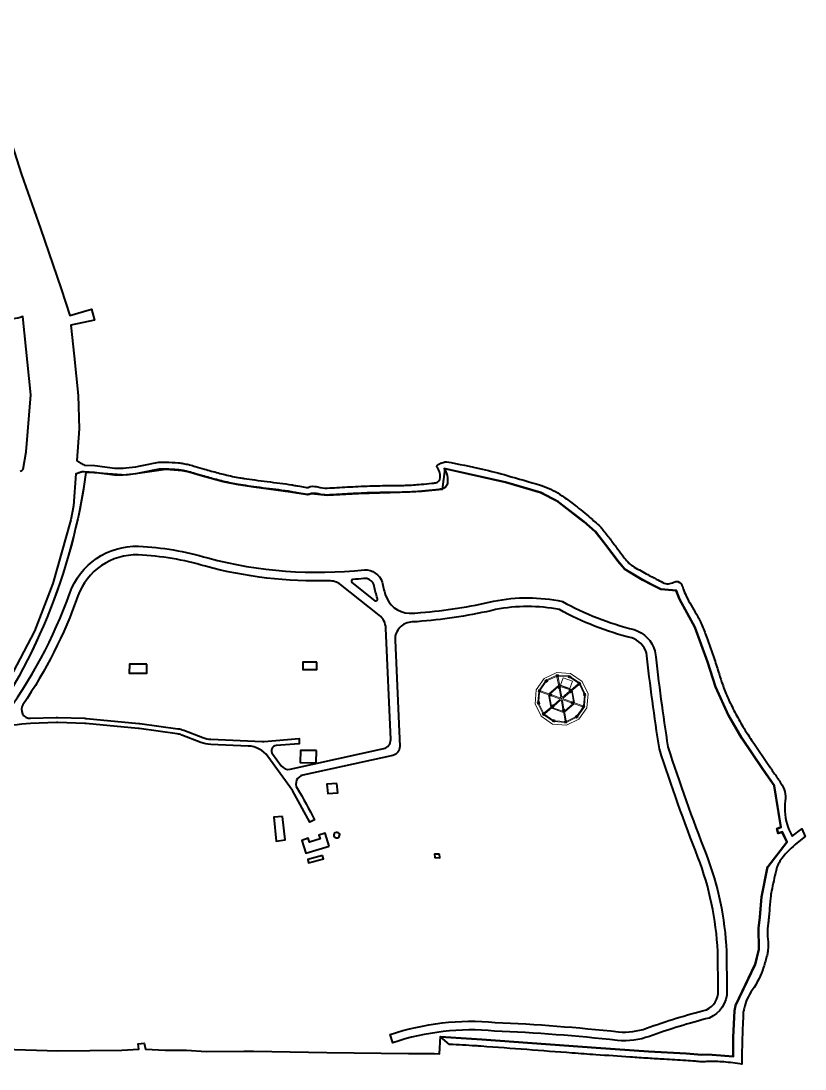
# Model space of a CAD drawing. Header units: metres. Extents: x 428 to 1115, y -4076 to 3914.
# Drawn here: x 869.696 to 870.088, y -368.934 to -368.41 of the extents above; entities that cross this region are included whole.
import ezdxf

# ---------------------------------------------------------------- set-up
doc = ezdxf.new("R2010")
doc.units = ezdxf.units.M
doc.header["$MEASUREMENT"] = 0
doc.linetypes.add('DASHED', pattern=[0.75, 0.5, -0.25])
doc.linetypes.add('VPP-MFME-01$0$HIDDEN2', pattern=[4.6875, 3.125, -1.5625])
for name, color, linetype, lineweight in [('C-BLDG', 253, 'Continuous', 5), ('C-EQPM-NAVD', 253, 'Continuous', 5), ('C-FENC-AIRF-LEAS', 253, 'Continuous', 0), ('C-FENC-AIRF-SECU', 253, 'DASHED', 0), ('C-ROAD-AIRF', 253, 'Continuous', 5), ('C-ROAD-LAND', 253, 'Continuous', 9)]:
    doc.layers.add(name, color=color, linetype=linetype, lineweight=lineweight)

# ---------------------------------------------------------------- blocks, each defined once
blk = doc.blocks.new('W-EQUP-NAVG-flat-1')
at = {"layer": 'C-EQPM-NAVD', "linetype": 'VPP-MFME-01$0$HIDDEN2'}
for p, q in [((-3.015516901388764, 13.42866783926729), (-8.408721317071468, 10.8956811602693)), ((-8.086274599656463, 10.51354497473221), (-2.92733794497326, 12.93650483619422)), ((-3.077242170460522, 13.77318194159306), (-1.896050963085144, 13.98481143638491)), ((-2.865612675435841, 12.59199073398486), (-3.077242170460522, 13.77318194159306)), ((-2.865612675435841, 12.59199073398486), (-1.684421468526124, 12.80362022877671)), ((-1.591528459917753, 7.181888772291131), (-2.570314873941242, 12.64489810739178)), ((-2.322368976194411, 12.96209592430386), (-2.44664669316262, 13.65574095153715)), ((-1.000932855531573, 7.287703520036303), (-1.979719270020723, 12.75071285513695)), ((-1.684421468526124, 12.80362022877671), (-1.896050963085144, 13.98481143638491)), ((4.102819677442312, 13.13732593762688), (-1.834325694013386, 13.64029733417555)), ((-1.746146737597882, 13.14813433110248), (3.933103391900658, 12.66701079613995)), ((3.814301992300897, 12.3377901968779), (4.221621077042073, 13.46654653688893)), ((3.814301992300897, 12.3377901968779), (4.943058332428336, 11.93047111225314)), ((4.221621077042073, 13.46654653688893), (5.350377417169512, 13.05922745203133)), ((4.432393013965338, 12.28297887742519), (4.726287338882684, 13.09741427854169)), ((4.943058332428336, 11.93047111225314), (5.350377417169512, 13.05922745203133)), ((5.061859732493757, 12.25969171128236), (9.739672851748763, 9.003401442896575)), ((10.12180903647095, 9.32584816054441), (5.23157601756975, 12.73000685288571)), ((-9.325848162174225, 10.1218090376351), (-12.73000685404986, 5.231576018268242)), ((-12.25969171244651, 5.061859732959419), (-9.003401444293557, 9.739672852098009)), ((-9.551560864318162, 10.38930436724331), (-8.634434019681066, 11.16317648987751)), ((-8.777688741218297, 9.472177522489801), (-9.551560864318162, 10.38930436724331)), ((-8.421175235882401, 9.980054389103316), (-8.979549820534883, 10.64179204113316)), ((-8.777688741218297, 9.472177522489801), (-7.860561896581202, 10.246049645124)), ((-7.860561896581202, 10.246049645124), (-8.634434019681066, 11.16317648987751)), ((-1.690235752146691, 7.732814746559598), (-7.338272347580642, 2.966998444637283)), ((-1.85316717904061, 6.941116222878917), (-6.530447484459728, 2.99442459794227)), ((-1.886826261412352, 7.128981398884207), (-0.7056350535713137, 7.340610893908888)), ((-1.675196766387671, 5.947790191275997), (-1.886826261412352, 7.128981398884207)), ((-1.675196766387671, 5.947790191275997), (-0.4940055590122939, 6.159419686300679)), ((-1.12180426204577, 6.261250729789026), (-1.25860384106636, 7.024785416782832)), ((5.851696137338876, 5.330194471753202), (-1.09964014776051, 7.838629494071938)), ((0.1222032904624939, 1.019018991268239), (-0.7893033609725535, 6.106512312428094)), ((-0.4940055590122939, 6.159419686300679), (-0.7056350535713137, 7.340610893908888)), ((5.084599389694631, 5.075447964831255), (-0.6719759711995721, 7.152745717903598)), ((5.423933893907815, 4.969248462002724), (9.665645551867783, 8.548407029360533)), ((5.810869954992085, 4.510685039684176), (10.05258161341771, 8.089843606692737)), ((9.47217752132565, 8.777688740519807), (10.3893043664284, 9.551560863037592)), ((9.47217752132565, 8.777688740519807), (10.24604964395985, 7.860561895533464)), ((10.06431986857205, 8.492278491496107), (10.60289522446692, 8.946728665148838)), ((10.24604964395985, 7.860561895533464), (11.1631764890626, 8.634434018051252)), ((10.3893043664284, 9.551560863037592), (11.1631764890626, 8.634434018051252)), ((10.5135449739173, 8.086274597677402), (12.93650483526289, 2.927337943692691)), ((13.42866783821955, 3.015516900108195), (10.89568115910515, 8.408721315558067)), ((-13.1373259392567, 4.102819678373634), (-13.64029733557254, -1.834325692732818)), ((-13.46654653782025, 4.221621078206226), (-13.05922745354473, 5.350377418217249)), ((-12.33779019815847, 3.814301993115806), (-13.46654653782025, 4.221621078206226)), ((-13.14813433215022, -1.746146736550144), (-12.66701079765335, 3.933103392948396)), ((-11.93047111295163, 4.943058333243243), (-13.05922745354473, 5.350377418217249)), ((-12.38668884569779, 4.469817432458512), (-13.04954191902652, 4.709012286155483)), ((-12.33779019815847, 3.814301993115806), (-11.93047111295163, 4.943058333243243)), ((-7.015462354756892, 2.212640310171991), (-12.23596042720601, 4.096491078380495)), ((-6.811802812386304, 2.77701848023571), (-12.03230088483542, 4.660869248327799)), ((-7.541931889951229, 2.40262027492281), (-6.238632200751453, -4.871631049551069)), ((-7.117292126175016, 1.930451225372962), (-6.709973040968179, 3.059207565151154)), ((-5.988535786047577, 1.52313214004971), (-7.117292126175016, 1.930451225372962)), ((-6.937766570132225, 1.865668257698416), (-5.858471514191478, -4.158321120077743)), ((-5.983304323162883, 2.15911437687464), (-6.71294454857707, 2.422409809194505)), ((-5.581216700840741, 2.651888480293564), (-6.709973040968179, 3.059207565151154)), ((-5.988535786047577, 1.52313214004971), (-5.581216700840741, 2.651888480293564)), ((-1.025054231286048, 0.0509624804835767), (-5.886706014629453, 1.805321225314401)), ((-0.8213946898467838, 0.6153406497323886), (-5.683046472258865, 2.369699395261704)), ((-0.4683923139236868, 0.9132042431738228), (-1.379898964427411, 6.000697564915752)), ((0.3010439882054925, -0.1086336865555495), (-0.3246606579050422, 0.1171559145441279)), ((0.0564424614422023, -0.3150285857263952), (-0.0608703307807446, 0.3397423336282372)), ((-9.313226e-10, -1.164153e-10), (0.2573907286860049, 0.2171864354750141)), ((0.5566619168967009, 0.8622417630394921), (4.506807048805059, 4.195376339484937)), ((0.9435979784466326, 0.4036783407209441), (4.893743110354989, 3.736812917049974)), ((4.313339018262922, 4.424658050877042), (5.230465863365679, 5.198530173394829)), ((4.313339018262922, 4.424658050877042), (5.087211140897125, 3.507531205657868)), ((4.86150006018579, 4.102136353147216), (5.454340706113725, 4.602375607239082)), ((5.087211140897125, 3.507531205657868), (6.004337985999882, 4.281403328175656)), ((5.230465863365679, 5.198530173394829), (6.004337985999882, 4.281403328175656)), ((6.937766567803919, -1.865668258047662), (5.858471512328832, 4.158321119844913)), ((7.541931887622923, -2.402620275155641), (6.238632198423147, 4.871631049318238)), ((12.59199073305353, 2.865612674504518), (13.77318194042891, 3.077242169296369)), ((12.59199073305353, 2.865612674504518), (12.80362022807821, 1.68442146689631)), ((13.14813432982191, 1.746146736084483), (12.66701079532504, -3.933103393181227)), ((12.80362022807821, 1.68442146689631), (13.98481143545359, 1.896050961804576)), ((12.85356824845075, 2.302924487856216), (13.70583715848624, 2.455622237292118)), ((13.13732593692839, -4.102819678839296), (13.64029733324423, 1.834325692616403)), ((13.77318194042891, 3.077242169296369), (13.98481143545359, 1.896050961804576)), ((-12.80362022994086, -1.684421467129141), (-13.98481143731624, -1.896050962153822)), ((-13.77318194229156, -3.07724216976203), (-13.98481143731624, -1.896050962153822)), ((-12.59199073538184, -2.865612674737349), (-13.77318194229156, -3.07724216976203)), ((-12.85356825077906, -2.302924488205462), (-13.70583716034889, -2.455622237524949)), ((-13.42866784054786, -3.015516900341026), (-10.89568116143346, -8.408721316023728)), ((-10.51354497624561, -8.086274598143062), (-12.93650483712554, -2.927337944158352)), ((-12.59199073538184, -2.865612674737349), (-12.80362022994086, -1.684421467129141)), ((-5.810869957320392, -4.510685039917007), (-10.05258161574602, -8.089843607041983)), ((-5.423933896236122, -4.969248462468385), (-9.665645554661749, -8.548407029709777)), ((-5.087211143225431, -3.50753120612353), (-6.004337987862527, -4.281403328641317)), ((-5.230465865693986, -5.198530173627659), (-6.004337987862527, -4.281403328641317)), ((-5.851696139667183, -5.330194472218864), (1.099640145897865, -7.838629494537599)), ((-4.861500062514096, -4.102136353496462), (-5.454340708442032, -4.602375607704743)), ((-4.31333902105689, -4.424658051342703), (-5.230465865693986, -5.198530173627659)), ((-4.31333902105689, -4.424658051342703), (-5.087211143225431, -3.50753120612353)), ((-5.084599392022937, -5.075447965413331), (0.6719759688712656, -7.152745718020014)), ((-0.9435979803092776, -0.4036783409537748), (-4.893743112217634, -3.736812917515635)), ((-0.5566619192250073, -0.8622417635051532), (-4.506807051599025, -4.195376339834183)), ((-9.313226e-10, -1.164153e-10), (-0.2694731648080051, -0.2273816002998501)), ((-0.122203292325139, -1.019018991733901), (0.789303358644247, -6.106512312893756)), ((0.4683923115953803, -0.9132042437558991), (1.379898962099105, -6.000697565381415)), ((1.675196764525026, -5.94779019150883), (0.4940055566839874, -6.15941968653351)), ((0.8213946870528162, -0.61534065019805), (5.68304647039622, -2.369699395727366)), ((1.025054228957742, -0.0509624808328226), (5.886706012766807, -1.805321225663647)), ((1.675196764525026, -5.94779019150883), (1.886826259084045, -7.128981399117037)), ((1.690235749352723, -7.732814747025257), (7.338272345252335, -2.966998445102944)), ((1.853167177177965, -6.941116223111748), (6.530447482597082, -2.9944245981751)), ((5.988535783719271, -1.523132140515372), (5.581216698512434, -2.651888480526395)), ((5.581216698512434, -2.651888480526395), (6.709973039105535, -3.059207565616816)), ((5.983304320834577, -2.159114377223886), (6.712944546714425, -2.422409809660166)), ((5.988535783719271, -1.523132140515372), (7.117292123381048, -1.930451225605793)), ((7.117292123381048, -1.930451225605793), (6.709973039105535, -3.059207565616816)), ((6.811802809592336, -2.777018480584956), (12.03230088204145, -4.660869248560629)), ((7.015462352894247, -2.212640310404822), (12.2359604248777, -4.096491078729741)), ((12.2596917101182, -5.06185973342508), (9.003401441965252, -9.739672852563672)), ((9.325848159380255, -10.12180903810076), (12.73000685172155, -5.231576018850318)), ((12.33779019629583, -3.814301993581466), (11.93047111108899, -4.943058333592488)), ((11.93047111108899, -4.943058333592488), (13.05922745121643, -5.350377418682911)), ((12.33779019629583, -3.814301993581466), (13.4665465359576, -4.221621078671887)), ((12.38668884383514, -4.469817432924173), (13.04954191669821, -4.709012286388315)), ((13.4665465359576, -4.221621078671887), (13.05922745121643, -5.350377418682911)), ((-10.24604964675382, -7.86056189588271), (-11.16317649139091, -8.634434018284082)), ((-10.38930436875671, -9.551560863503253), (-11.16317649139091, -8.634434018284082)), ((-10.0643198704347, -8.492278491845354), (-10.60289522632956, -8.946728665498087)), ((-9.472177524119617, -8.777688740869053), (-10.38930436875671, -9.551560863503253)), ((-9.472177524119617, -8.777688740869053), (-10.24604964675382, -7.86056189588271)), ((-10.12180903926491, -9.325848161010072), (-5.231576019898056, -12.73000685311854)), ((-5.061859734356403, -12.2596917116316), (-9.739672853611408, -9.003401443129405)), ((-4.943058334756642, -11.93047111236956), (-5.350377419497817, -13.05922745238058)), ((-3.814301994629204, -12.33779019734356), (-4.943058334756642, -11.93047111236956)), ((0.4940055566839874, -6.15941968653351), (0.7056350517086685, -7.340610894141718)), ((1.886826259084045, -7.128981399117037), (0.7056350517086685, -7.340610894141718)), ((1.000932853668928, -7.287703520385548), (1.979719267692416, -12.7507128554862)), ((1.121804260183125, -6.261250730254687), (1.258603839203715, -7.024785417248495)), ((1.591528457589447, -7.181888772756793), (2.570314871612936, -12.64489810785744)), ((8.086274596862493, -10.51354497519787), (2.927337942644953, -12.93650483631063)), ((3.015516899526119, -13.42866783950012), (8.408721314743161, -10.89568116050213)), ((8.777688739355652, -9.472177522955462), (7.860561894252896, -10.24604964535683)), ((7.860561894252896, -10.24604964535683), (8.634434016887097, -11.16317649034317)), ((8.421175233088432, -9.980054389685392), (8.979549818206578, -10.64179204159882)), ((9.551560861989856, -10.38930436770897), (8.634434016887097, -11.16317649034317)), ((8.777688739355652, -9.472177522955462), (9.551560861989856, -10.38930436770897)), ((-4.221621078904718, -13.46654653712176), (-5.350377419497817, -13.05922745238058)), ((-4.432393016293644, -12.28297887777444), (-4.726287341210991, -13.09741427900735)), ((-3.814301994629204, -12.33779019734356), (-4.221621078904718, -13.46654653712176)), ((-4.102819679770618, -13.13732593809254), (1.834325691219419, -13.64029733440839)), ((1.746146735269576, -13.1481343312189), (-3.933103394228965, -12.66701079637278)), ((2.865612673573195, -12.59199073421769), (1.684421465732157, -12.80362022924237)), ((1.684421465732157, -12.80362022924237), (1.896050961222499, -13.98481143673416)), ((3.077242168132214, -13.77318194170948), (1.896050961222499, -13.98481143673416)), ((2.322368974331766, -12.9620959245367), (2.446646690834313, -13.65574095176998)), ((2.865612673573195, -12.59199073421769), (3.077242168132214, -13.77318194170948))]:
    blk.add_line(p, q, dxfattribs=at)
for points in [[(9.995848249178382, -11.84622174839023), (2.733547641895711, -15.25705309817567), (-5.261204848531633, -14.5797693914501), (-11.84622174920514, -9.995848250575364), (-15.257053099107, -2.733547643525525), (-14.57976939203217, 5.261204847251065), (-9.995848251506684, 11.84622174792457), (-2.733547644224017, 15.25705309771001), (5.261204846203327, 14.57976939121727), (11.84622174687683, 9.995848250342533), (15.25705309677869, 2.733547643059864), (14.57976939016953, -5.261204847716726), (9.995848249178382, -11.84622174839023)], [(-1.025054231286048, 0.0509624804835767), (-0.9435979803092776, -0.4036783409537748)], [(-0.4683923139236868, 0.9132042431738228), (-0.8213946898467838, 0.6153406497323886)], [(0.5566619168967009, 0.8622417630394921), (0.1222032913938165, 1.019018990918993)], [(1.025054228957742, -0.0509624808328226), (0.9435979784466326, 0.4036783406045288)], [(-0.5566619192250073, -0.8622417635051532), (-0.122203292325139, -1.019018991733901)], [(0.4683923115953803, -0.9132042437558991), (0.8213946870528162, -0.61534065019805)]]:
    blk.add_lwpolyline(points, dxfattribs=at)
blk.add_lwpolyline([(-0.5491307689808309, 7.905753780505619), (0.9596470082178712, 12.08685538964346), (6.325942774303257, 10.15039257321041), (4.817164997104554, 5.969290964072571)], close=True, dxfattribs=at)
for centre in [(-2.380831819493323, 13.2884010853013), (4.582339704502373, 12.69850882445462), (-8.706061380915342, 10.31767700612545), (-1.190415910445153, 6.644200542592442), (2.291169852018356, 6.349254412343725), (10.31767700519413, 8.706061379169112), (-12.69850882561877, 4.582339705782942), (-6.349254413507878, 2.291169852716848), (-4.353030690923333, 5.158838503062724), (-9.313226e-10, -1.164153e-10), (5.158838502131402, 4.353030689526348), (6.644200541544706, 1.190415908931754), (13.28840108448639, 2.380831818212755), (-13.28840108634904, -2.380831818445585), (-6.64420054340735, -1.190415909397415), (-5.158838503994047, -4.35303068999201), (4.353030688595026, -5.158838503295555), (6.349254411179572, -2.291169853182509), (12.69850882329047, -4.582339706248604), (-10.31767700752243, -8.706061379518358), (-2.291169854346662, -6.349254412576556), (1.190415907651185, -6.644200542825273), (8.706061378587037, -10.31767700647469), (-4.582339707296341, -12.69850882480386), (2.380831816699355, -13.28840108553413)]:
    blk.add_circle(centre, 0.19999998, dxfattribs=at)

msp = doc.modelspace()

# ---------------------------------------------------------------- linework, layer by layer
at = {"layer": 'C-BLDG', "lineweight": 40}
for points in [[(869.8440646068062, -368.7305521274675), (869.8371079796796, -368.7305688819606), (869.8371389773545, -368.7341803795416), (869.8440956054126, -368.7341636269111)], [(869.7592184003313, -368.7315134404917), (869.7505165156778, -368.7315114046205), (869.7504246807528, -368.7360713685621), (869.7591265654062, -368.7360734100212)], [(869.8439651378302, -368.7747542801071), (869.8410305725281, -368.7747503052224), (869.8358340971042, -368.7746088224221), (869.8356702290345, -368.780627544852), (869.8408667025958, -368.7807690295148), (869.843801268829, -368.780773002537)], [(869.8540855957997, -368.7912050968725), (869.8490902078208, -368.7915613016803), (869.8495486918707, -368.7962251714188), (869.8545440756586, -368.7958689684738)], [(869.8269882122856, -368.8076750634928), (869.8225581371097, -368.808050902443), (869.8237523590085, -368.8198900780399), (869.8282247981857, -368.8193510359842)], [(869.8501634448637, -368.8223964328636), (869.8482028366867, -368.8159418365676), (869.8450048025568, -368.8168937301953), (869.8456933880095, -368.8187677598317), (869.8403202551287, -368.8204333259482), (869.8397302450483, -368.8185299559255), (869.8365379869809, -368.8195597323347), (869.8384985965546, -368.826014332356)], [(869.8469339860472, -368.827171090873), (869.8395154923071, -368.8290709311831), (869.8399795731401, -368.8307222108115), (869.8473980664145, -368.8288223705013)], [(869.9052934846713, -368.8264482970108), (869.902794977637, -368.8264202213604), (869.9029301511924, -368.8281658327897), (869.9054286610207, -368.82819390844)]]:
    msp.add_lwpolyline(points, close=True, dxfattribs=at)
msp.add_lwpolyline([(869.8524895687457, -368.8173215909619, 0.9199722138695706), (869.8554677092341, -368.8165624177773, 0.903680763403596)], format="xyb", close=True, dxfattribs=at)
at = {"layer": 'C-FENC-AIRF-LEAS', "lineweight": 40}
msp.add_lwpolyline([(869.6880144704933, -368.9238345361073), (869.7148538259659, -368.9245867579002), (869.7467692834193, -368.924371750908), (869.7552767367903, -368.9237762707044), (869.7549353632946, -368.9210896695722), (869.7578466432038, -368.9207933786083), (869.7585165374782, -368.9237650408168), (869.7683702022638, -368.9244039281029), (869.7789862933438, -368.9243455099631), (869.7888034554068, -368.9249066076), (869.8076864257325, -368.924834752338), (869.8124927570914, -368.924765301751), (869.8490371950772, -368.9254891945739), (869.8898786622902, -368.9260467438717), (869.9026027019005, -368.9260541199465), (869.9053552229759, -368.9261821991522), (869.9057689299676, -368.9175493827778), (869.9264034717215, -368.9187486170549), (869.9835671754423, -368.922989023732), (870.0096771749539, -368.9247517156173), (870.0284374402706, -368.9258538949061), (870.0363199412692, -368.9264826456773), (870.0392270483877, -368.9263940470983), (870.0518195438069, -368.9273608139474), (870.0519074555357, -368.9179740695972), (870.0524943992366, -368.9045218917299), (870.0530323702714, -368.9020044374038), (870.0627989554648, -368.8814133013357), (870.0647265338209, -368.8738174120654), (870.0645724730438, -368.8632327987571), (870.0651733237187, -368.857982985558), (870.0660499031526, -368.8477514608521), (870.0689130038825, -368.8334862160254), (870.0691467174197, -368.8325962423105), (870.0786310606507, -368.8202552216817), (870.0764125431758, -368.8155635147114), (870.0743232071269, -368.8161522465516), (870.0736008235123, -368.8136209713984), (870.075612126371, -368.8128217792828), (870.0722737698686, -368.7923979255128), (870.0663857250345, -368.7837737965157), (870.0560636753087, -368.7685190363545), (870.0495105241297, -368.7572215365936), (870.0431135115082, -368.7429336699415), (870.0391029068138, -368.7304189241249), (870.0327526512427, -368.7131328767855), (870.0251700752286, -368.6991203128118), (870.0233983001542, -368.6949381901641), (870.0158025417347, -368.6943623813558), (870.0113919633311, -368.6921219209898), (870.0066999541466, -368.6896166427751), (869.9977083564605, -368.6841788607408), (869.9943345892115, -368.6802258769739), (869.9880117708686, -368.6718379015792), (869.9829549770673, -368.665486430632), (869.9773187781553, -368.6604969910103), (869.9645613967311, -368.6505842170436), (869.9557481100653, -368.6460386364479), (869.9381550145206, -368.6408842987139), (869.9079778441098, -368.6340335904379), (869.9065455542748, -368.6442696357835), (869.8964047049974, -368.6453903539796), (869.8807261795607, -368.645997566985), (869.8648898880798, -368.6464353277107), (869.8492248491253, -368.6472665256579), (869.8414346384685, -368.6465227900762), (869.8395754182582, -368.647090008365), (869.8340244968292, -368.6461771539172), (869.8309071613347, -368.6456099784692), (869.812613339616, -368.6431570964623), (869.804917007206, -368.6420255171824), (869.7972657414954, -368.6404630242605), (869.7869566944298, -368.6376762202698), (869.7796301096547, -368.6355465388615), (869.7769022593146, -368.6349905485977), (869.7687645512503, -368.6343084442187), (869.7488365289626, -368.6372334937323), (869.7329930160063, -368.6359754855501), (869.7288360288237, -368.6357908843775, -0.1273841617458108), (869.6724307173732, -368.7732146902699, -0.0785413492883504)], format="xyb", dxfattribs=at)
at = {"layer": 'C-FENC-AIRF-SECU', "lineweight": 40, "ltscale": 0.2, "const_width": 0.0004332, "flags": 128}
msp.add_lwpolyline([(869.5721403588411, -368.8499945736248, 0.07854134928817999), (869.6724307173732, -368.7732146902699, 0.1273841617458662), (869.7288360288237, -368.6357908843775, 0.1273841617458662)], format="xyb", dxfattribs=at)
at = {"layer": 'C-ROAD-AIRF', "lineweight": 40}
msp.add_lwpolyline([(869.6871311571318, -368.7587704154421, 0.0757230715724643), (869.7207350199913, -368.6960436402578, -0.3244766693511961), (869.7551210708785, -368.672656908514, -0.060154469923994), (869.7896221061106, -368.678513049962, 0.0933231884595871), (869.867774718428, -368.6843975799848, -0.315676731164061), (869.8767494140063, -368.6905751916339, 0.0242365672024016), (869.8781963852105, -368.6967401708234, 0.3228950642735362), (869.890137820026, -368.7061454261411, 0.0486584297630332), (869.8959395605942, -368.7058274614383, 0.036136818200435), (869.9323303382713, -368.7001111580749, -0.1013913781391694), (869.9666274199132, -368.7002244702298, 0.06582285760110401), (870.0024546487126, -368.7142950071711, -0.2481648383161124), (870.0128531479147, -368.7249751425107, 0.0098076651538729), (870.0192717318292, -368.7728877681066, 0.0156199941152838), (870.0383410747032, -368.8263806662281, -0.0800142402185284), (870.0485235517717, -368.874964535119), (870.0487687084692, -368.89465925272, -0.3046782087246198), (870.039959691452, -368.9082606228758, 0.0237819366523125), (870.0100857517552, -368.9174366275538, -0.1103507984624346), (869.9941955027042, -368.919447218882, 0.0160751787119843), (869.9327402580399, -368.9147669969817, 0.1039775427499566), (869.8820792520288, -368.9206013901848), (869.8807088588236, -368.9164918604065, -0.1037681957729375), (869.9330347995143, -368.9104437584746, -0.0160397467011847), (869.9946315446739, -368.9151371027101, 0.1101182625550906), (870.008618382724, -368.9133607166577, -0.0235075519974123), (870.0385321560187, -368.9041545166392, 0.296778310346979), (870.0444371686186, -368.894723338889), (870.0441928221713, -368.8750936201532, 0.0798650223652791), (870.0343021238093, -368.8279469924737, -0.0157097284251799), (870.0150425573681, -368.7738867922444, -0.0097955720653724), (870.0085948416834, -368.7258669583816, 0.2371880593276115), (870.0012545045337, -368.7184605634529, -0.0644404599001421), (869.9651147234123, -368.7043369336743, 0.0991981138411863), (869.9332469017114, -368.7043455670346, -0.0359358407574813), (869.8964445134494, -368.7101322951485, -0.035897554211786), (869.8916972409804, -368.710502574103, 0.4245194636401268), (869.8831143556032, -368.7195428217519), (869.885426667506, -368.7726957759578, -0.3641212321362638), (869.8820334551726, -368.7771140149552), (869.8370183887763, -368.787060987087, 0.5117194882074592), (869.8342343629207, -368.7935129645039, -0.0180051423741143), (869.8429028414992, -368.8092833197434), (869.8406252553557, -368.8105356971491), (869.8318795245012, -368.7946306205113), (869.8196501559448, -368.7777086942215, 0.2266755552406773), (869.8097534971182, -368.7724487389196), (869.7911025122609, -368.7716518136431, -0.0814911125346425), (869.7861586431842, -368.7706222030092), (869.7766732838807, -368.7669655530472, 0.0579146384995222), (869.7743487944698, -368.7663664425481), (869.7553776074071, -368.7637597433049, 0.0106309945338616), (869.7549384776372, -368.7637088930924), (869.7288385252338, -368.7612475733031, 0.0152122324147069), (869.728207315771, -368.7612073718328), (869.7147504011971, -368.7607606853117, 0.0170051548212756), (869.7140434072223, -368.7607612701822), (869.70120052992, -368.7612088023443, 0.0360986253520383), (869.6835462516044, -368.7635729199965)], format="xyb", dxfattribs=at)
for points in [[(869.6973702944686, -368.7518556992281, 0.6131254504450632), (869.701110030977, -368.7586111797709), (869.7139528901187, -368.7581636476088, -0.0170051548192396), (869.7148366276978, -368.758162917452), (869.7282935459967, -368.7586095983851, -0.0152122324185957), (869.7290825568941, -368.7586598525513), (869.7551825102289, -368.7611211723406, -0.0106309945356959), (869.7557314219756, -368.761184736969), (869.7747026076412, -368.7637914362122, -0.0579146384971275), (869.7776082213838, -368.7645403275956), (869.7870935797563, -368.7681969719697, 0.0814911125392288), (869.7912134718952, -368.7690549845565), (869.8167732250746, -368.7701471055616, 0.030325406162348), (869.8178230505307, -368.7701282798071), (869.8352323868181, -368.7687378952969), (869.8352446625812, -368.7713299858142), (869.823801910026, -368.772264839964, 0.5888394421650327), (869.8219155860002, -368.7764008342047), (869.8263178150972, -368.7823574038912, 0.296184929082123), (869.8307363265063, -368.7840126304645), (869.8775474810843, -368.7736687789429, 0.3641212321355302), (869.8809406948146, -368.7692505380828), (869.8785168011542, -368.7135326674897, 0.2183943678374443), (869.8752224976066, -368.7071034087558), (869.8558051455636, -368.691806727903, 0.1753837546509687), (869.850207791185, -368.6899517512638, -0.0723155922071159), (869.7884458638597, -368.682682715239, 0.0601872396144808), (869.7549526267557, -368.6769858150501, 0.3240446873590968), (869.7248140568715, -368.6975023372788, -0.0635184645353183), (869.6973702944686, -368.7518556992281)], [(869.8730505010913, -368.6998698859234, 0.7042046894289513), (869.8743211123963, -368.6988465710301, -0.0138254544843769), (869.8740318957587, -368.6979331782777, -0.0226493026546798), (869.8725704680999, -368.6917942332793, 0.2340009802977283), (869.8690514135976, -368.6888694072832, 0.0855920918238282), (869.8675819779615, -368.6887767909784, -0.0064251429738124), (869.8620529980269, -368.6893034836967, 0.6812925086680695), (869.8615879351142, -368.6908475531953), (869.8730473238844, -368.6998750752529)]]:
    msp.add_lwpolyline(points, format="xyb", close=True, dxfattribs=at)
at = {"layer": 'C-ROAD-LAND', "lineweight": 40}
for points in [[(869.6719813998657, -368.4103737267424), (869.6966191087719, -368.4871105178018), (869.706082900973, -368.5140874813068), (869.7163651380557, -368.5440798717309), (869.7207987983581, -368.5574035587479), (869.7315346621778, -368.5543333477099), (869.7330390596633, -368.5598195249904), (869.7213156716767, -368.5623381490577), (869.7213156716767, -368.5623381490577), (869.7229270455298, -368.5777218433786), (869.7248473204543, -368.5974533724357), (869.725473950604, -368.61406766239), (869.724292596789, -368.6298997158873, -0.0077566211434659), (869.7254815180656, -368.6307222432215, -0.0129366863075806), (869.7263263310176, -368.6311787868608, -0.0100760970742655), (869.7271490278523, -368.6316735836435, 0.0133498230856282), (869.7280514030588, -368.6321130505522), (869.7332809688393, -368.6323474961092, 0.0244278346226853), (869.7431286410298, -368.6336157451142, 0.0434743326268745), (869.7487147077787, -368.6335729657431, 0.0372766322625305), (869.7617464982775, -368.6313484291304, -0.0712735496591528), (869.7686507310588, -368.6306467446257, -0.0106508615136744), (869.7748851207888, -368.6310358009059, -0.0260268145405824), (869.7774193016683, -368.6313817276377, -0.0033390830702792), (869.779933968546, -368.631876800092, -0.0146524921962597), (869.7805027095471, -368.6320101859737, -0.00946611536821), (869.7833838718814, -368.6328343189078, 0.0059745035042014), (869.7879393556958, -368.6341718583126, 0.0024051436715176), (869.7948011848946, -368.6360622587372, 0.0050148152129218), (869.7981053306592, -368.6369199863394, 0.0106286034299163), (869.8019572705832, -368.6377922835518, 0.0115111621988319), (869.8055461207275, -368.6384394987245, 0.0023546855748685), (869.8078726362307, -368.6387927624154, 0.0010450945619787), (869.8131197397468, -368.6395530345608, 0.0066182594142978), (869.8255786411336, -368.6411637103875, -0.013958631304888), (869.831474875087, -368.6420141382833, -0.0029935878695715), (869.8323122314047, -368.6421640476901, 0.0010736293708694), (869.8346453946886, -368.6425909920354, 0.0039620216801263), (869.838135771906, -368.6431934329439, 0.0156049445670753), (869.8397300066298, -368.6434047518988, -0.1333197005291085), (869.8410624922122, -368.6428313179631, -0.1036605546271104), (869.8446007817853, -368.6430625765344, 0.0772831264737085), (869.8493017046582, -368.6436179185975, 0.0058908170557039), (869.8540354878511, -368.6433883811105, -0.0026033403325032), (869.8647431093138, -368.6427985856998, -0.0055459711848807), (869.8705598483664, -368.6425732074995, -0.0032129376370409), (869.880605410306, -368.6423601078559, 0.0121697896101492), (869.8883961830157, -368.6422481368053, 0.0122298961051797), (869.8961340160912, -368.6417587007154, 0.005610473975082), (869.9014185634311, -368.6412346306015, 0.0154058606508852), (869.903333755197, -368.6409630215485, 0.3461982761963252), (869.9056393555237, -368.638399833696, 0.1888801722759064), (869.903871119475, -368.6328297144491, -0.0561085992400356), (869.9042873051819, -368.6321723739375, -0.1492069642040526), (869.9048989326562, -368.631755692767, -0.0959328312750973), (869.9059582608622, -368.631250735255, -0.0867799612987657), (869.9071512915995, -368.6308462730366, -0.0557989921349217), (869.9080320885276, -368.6305916140547, -0.0141574482552996), (869.9087833575774, -368.6304844765682, -0.0096210613739289), (869.9267345005516, -368.6341980042625, -0.0138508466887897), (869.9390701535028, -368.6373600716461, -0.0015917507716079), (869.9556450471154, -368.642158862086, -0.01784806213354), (869.9571059616153, -368.6426441165377, -0.0299577615075758), (869.9619828867596, -368.6448003015239, -0.0302051953435403), (869.9665283528027, -368.6475038508643, -0.0159035831646563), (869.972030432882, -368.6515051255691, -0.0110258163161308), (869.9796434328763, -368.6576945631523, -0.0049828380534653), (869.9848054461052, -368.6621732691993, -0.0301837926063414), (869.9856042605694, -368.6629713809807, -0.0132750731729304), (869.9870148897041, -368.6646497285683, -0.0046246142015197), (869.9908885056954, -368.6696085351278, -0.0042120598625146), (869.9941981378813, -368.6740032973457, 0.0046905313384152), (869.9971739435437, -368.6779469269086, 0.0126748042066063), (869.9991087750403, -368.6803338954915, 0.0272652174450616), (870.0000944561194, -368.6813688351531, 0.0528844548598045), (870.0016364012714, -368.6825400161315, 0.0129282456794732), (870.0084996791426, -368.6864520012159, 0.0004423676101343), (870.0113765462172, -368.6879913675357, 0.0009049553602961), (870.0134208989198, -368.6890781893154, 0.0011194202042011), (870.0168023770545, -368.6907883378435, 0.2572265431985196), (870.0222570043858, -368.6905834338386, -0.412565331379589), (870.025883973563, -368.6914767789414, -0.0615654508004925), (870.0269854958038, -368.6939188278038, 0.0421221801273448), (870.0284529235083, -368.697540555032, 0.0193449858631775), (870.0335390684065, -368.7066796998252, -0.0363957775390107), (870.0360777946058, -368.7116312904973, -0.0122369450321525), (870.0385482236613, -368.7178792747426, -0.0068285874366692), (870.0425448277836, -368.7292352205832, -0.0087322681197354), (870.0448344237973, -368.7364503814596, 0.0121373387839318), (870.0465171178674, -368.7416303994823, 0.0206518452148285), (870.0490886978674, -368.7480751423855, 0.0171922434149506), (870.0527537539472, -368.7555600701588, 0.0089758731587029), (870.0567567162085, -368.7627556639482, 0.0163779198022754), (870.0591480238234, -368.7665836549122, 0.0009372173771352), (870.061083419701, -368.7694555259068, 0.0002189815913795), (870.0693951765877, -368.7817277292479, 0.001629746513856), (870.0725309480783, -368.7863209916968, -0.0015954794103397), (870.0757345678155, -368.7910129370857, -0.1821757559114224), (870.077851862168, -368.799837062018, 0.1194949277945619), (870.079382696176, -368.8133319559265, 0.0227248473281681), (870.0799936372658, -368.8147921747286, 0.0117950819471127), (870.0813614292873, -368.8175165689309), (870.0860839141403, -368.8138775675317), (870.0877511189187, -368.8176771159041), (870.0838806261179, -368.8208173642624, 0.0633989303700555), (870.0761459497606, -368.828606676193, 0.1054191698044379), (870.0732830087525, -368.8346069714744, 0.0092632903086212), (870.0710348714945, -368.8448234106172, 0.0269155578394817), (870.0705169867593, -368.8483885190208, 0.003615573006895), (870.0699672512579, -368.8549802022744, -0.0069027589827433), (870.0696566058192, -368.8584309871067, -0.0045984174477158), (870.0694082933348, -368.8606233278979, 0.0035573526332019), (870.0690814196003, -368.8634565601815, 0.0606859683527453), (870.069154143786, -368.8688537309636, -0.05961144083203099), (870.0692399334965, -368.8743473103959, -0.0362792230772298), (870.0687878550833, -368.8768894559462, -0.0148538875919665), (870.0670577091968, -368.8829466643501, -0.0768431412099938), (870.0614032628816, -368.8943217842598, 0.0979196641293762), (870.0573282241692, -368.9034595879484, 0.0043468204402777), (870.0569439176342, -368.905214603873, 0.0012578016014314), (870.0564117370975, -368.9180928672422, 0.0073717239434017), (870.0562942209523, -368.9229800569583, 0.0043230493885992), (870.0562887810972, -368.9313158689756, 0.0224403838735699), (870.0471552214455, -368.9302206373532, 0.0257612090800426), (870.0391428810414, -368.9300366545785, 0.0033915778158775), (870.0366417923813, -368.9301250668931, -0.020638284439982), (870.0362303512973, -368.9301254170705, -0.0163693136094581), (870.0329974302894, -368.9298884774316, 0.0109879188786031), (870.028185958961, -368.9294837525803, 0.0019254476449772), (870.0173817425837, -368.928855391102, -0.0026218216112977), (870.0094478316477, -368.9283828771431, -0.0006695342514013), (870.0005070832428, -368.9277913084944, -0.0003480402570101), (869.9833099502009, -368.9266182983983, -0.0016509158274161), (869.9715450727252, -368.9257685578186, 0.0004279084437801), (869.9261632226277, -368.9223791490066, 0.0036684045683903), (869.9232951020691, -368.9221885575672, 0.0008134000993368), (869.9103529634757, -368.9214449672718), (869.9057893724981, -368.9177236220558), (869.9263919615057, -368.9189209955503), (869.9835548549761, -368.9231613444854), (870.0096661811565, -368.9249241295029), (870.0284253950101, -368.9260262435992), (870.0363156041002, -368.9266556071807), (870.0392229687293, -368.9265670048762), (870.0519910040181, -368.927547247963), (870.0520806233269, -368.9179781338889), (870.0526668093968, -368.9045434015561), (870.053197524963, -368.9020598995259), (870.0629626773167, -368.8814717716295), (870.0649000527208, -368.8738372902144), (870.0647458243054, -368.8632408975382), (870.0653456863816, -368.8579997102488), (870.0662216436918, -368.8477754554469), (870.0690818191375, -368.8335247802306), (870.0693053519223, -368.8326735681612), (870.0788328959477, -368.8202763366271), (870.0765064870808, -368.8153564686644), (870.0744423642625, -368.8159380963762), (870.0738103818018, -368.8137236068715), (870.075805539718, -368.8129308297056), (870.0724384961519, -368.7923314737847), (870.0665289596526, -368.7836758660842), (870.0562104782891, -368.7684263734836), (870.0496648908464, -368.7571419196893), (870.0432755164672, -368.7428711111417), (870.0392667343709, -368.7303620575685), (870.0329109155443, -368.7130608743746), (870.0253263320645, -368.699044583248), (870.023516592091, -368.694772859918), (870.0158500778358, -368.6941916866917), (870.0114719401915, -368.6919677088726), (870.006785584135, -368.6894654444177), (869.9978219065686, -368.684044550987), (869.9944697241169, -368.680116858216), (869.9881486846003, -368.6717312409299), (869.9830810632428, -368.6653661652226), (869.9774294034448, -368.6603630426098), (869.9646549895274, -368.6504370326866), (869.9558126982173, -368.6458764950503), (869.938198517995, -368.6407159751972), (869.9076729258393, -368.6337861715574, -0.1740866426759049), (869.9092155201231, -368.6411795186568, -0.3244152833233812), (869.9063925384414, -368.6441116778869, -0.0167246542238065), (869.9035013140981, -368.6445294840951, -0.0068385044655638), (869.896391740987, -368.6452169175018, -0.0110017488867839), (869.888609780917, -368.6456899585892, -0.0108690007879388), (869.8807193981354, -368.6458238920886, 0.0031887218090193), (869.8706693677103, -368.6460375654269, 0.0055353671980639), (869.8648828267923, -368.646261649089, 0.0026810989636767), (869.8539513340089, -368.6468650064189, -0.0062080536304249), (869.8492284347172, -368.6470922807922, -0.0757798265861601), (869.8448098390232, -368.6465791946966, 0.0995263845219969), (869.8414168436881, -368.646346505614, 0.1072267400905527), (869.8403062154409, -368.646743835764, -0.1688905843285911), (869.839563508505, -368.6469119301755, -0.0127372852567266), (869.8382399622222, -368.6467287613768, -0.004005847948669), (869.8340539880899, -368.6460058855582, -0.0010779303450115), (869.8314299778883, -368.6455252188017, 0.0151614040906832), (869.8250737408977, -368.6445926128645, -0.0065969465513141), (869.8126373812427, -368.6429849731493, -0.0010581024341045), (869.8073450378012, -368.6422182897795, -0.0023327345294086), (869.8049468928817, -368.6418542544116, -0.0115331167317276), (869.8012568601278, -368.6411889604051, -0.0106737195427523), (869.7973056528588, -368.640293806674, -0.0049697022489198), (869.7939063534012, -368.6394110469837, -0.0024375622433135), (869.7870034142267, -368.6375088448394, -0.0060498630686246), (869.7824379568788, -368.6361669840981, 0.0109237928522643), (869.779416909894, -368.635310951503, 0.0035615724603583), (869.7769268066493, -368.6348182017674, 0.0261588451392303), (869.7746705673504, -368.6345096061697, 0.0100508003326078), (869.7687590583099, -368.6341335772295, 0.0717885203355757), (869.7619299990927, -368.6348181347121, -0.0369347965651056), (869.7488306588363, -368.6370586770345, -0.0437268725230922), (869.7430688957553, -368.6371057479402, -0.0247849871234315), (869.7330006249118, -368.6358018553574), (869.7278976552059, -368.6355752366353, 0.0509580635436169), (869.7273382833098, -368.6354949044753, 0.0068850052556883), (869.7266510468777, -368.6356301101613, 0.0078576061079512), (869.7252234546338, -368.6360623239298, -0.0267158046944413), (869.7237925901878, -368.6366005669106), (869.7226067115422, -368.6524932290185), (869.7212087162641, -368.6594328301717), (869.7122608539519, -368.6912254932094), (869.7031372734215, -368.7151523194034), (869.6925461348017, -368.7353951799441)], [(869.6960260015782, -368.6352303324957, 0.1148636109192877), (869.6974419704508, -368.6341906747539), (869.6974419704508, -368.6341906747539), (869.6990322871004, -368.6254962905068), (869.7012460720596, -368.597079561906), (869.6972830970642, -368.5580271164645), (869.6972830970642, -368.5580271164645, -0.0782404877193691), (869.6869481024202, -368.5596115811486, -0.0287921968985021)]]:
    msp.add_lwpolyline(points, format="xyb", dxfattribs=at)

# ---------------------------------------------------------------- block references
at = {"lineweight": 40, "xscale": 0.0008664000162988, "yscale": 0.0008664000162988, "zscale": 0.0008664000162988, "rotation": 0.2713628720925263}
msp.add_blockref('W-EQUP-NAVG-flat-1', (869.9662119932342, -368.7488732187767), dxfattribs=at)

doc.saveas('drawing.dxf')
